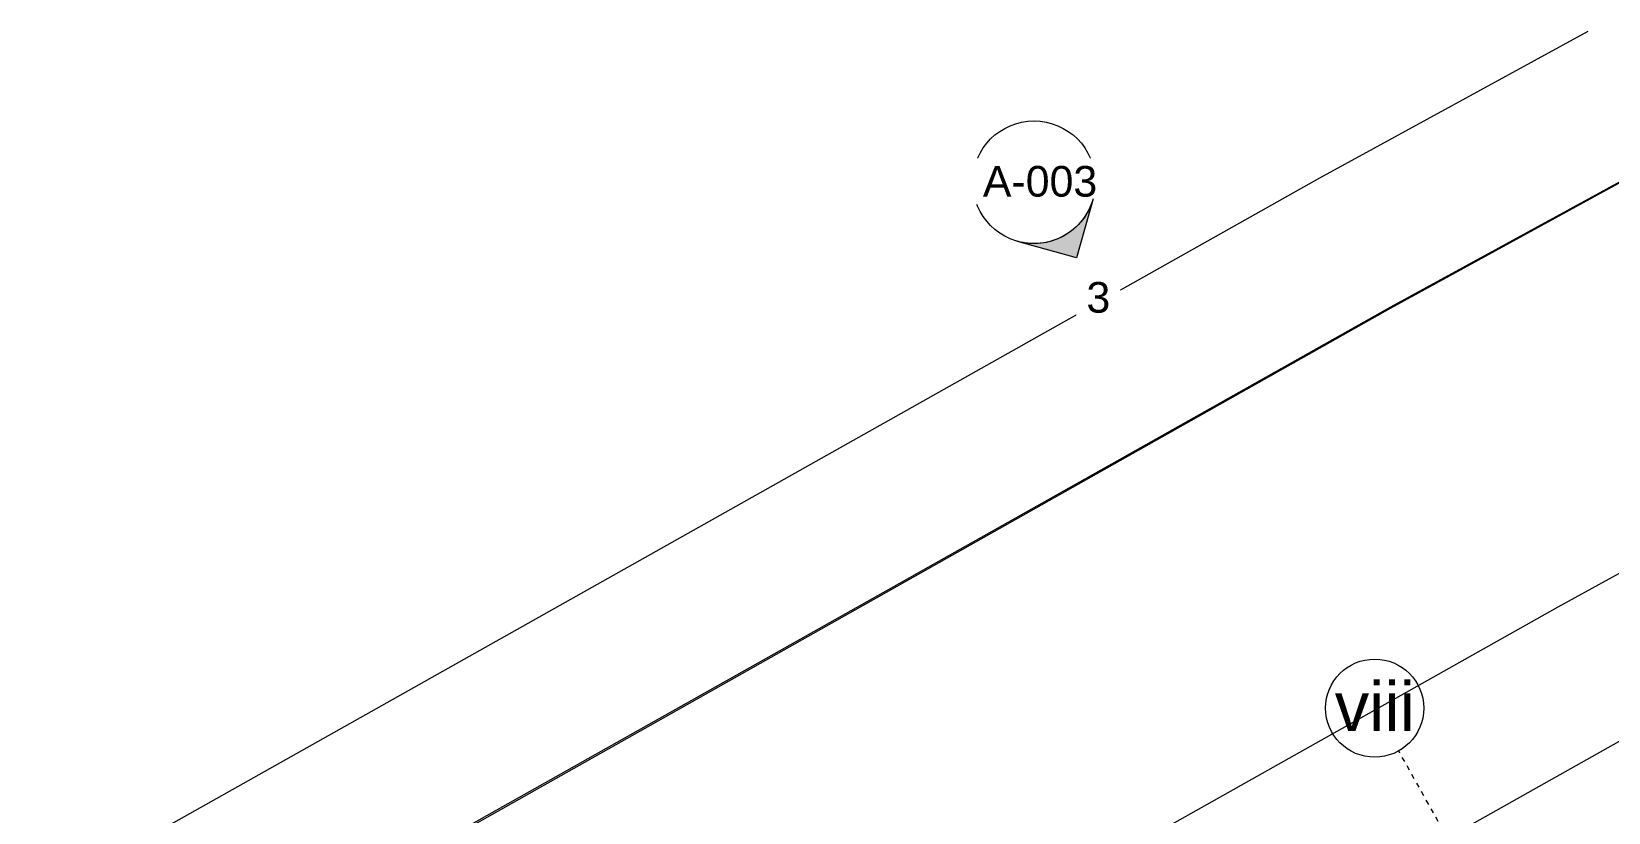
# Model space of a CAD drawing. Header units: metres. Extents: x -10 to 246, y 16 to 113.
# Drawn here: x -5.56 to 26.57, y 74.31 to 90.23 of the extents above; entities that cross this region are included whole.
import ezdxf

# ---------------------------------------------------------------- set-up
doc = ezdxf.new("R2010")
doc.units = ezdxf.units.M
doc.linetypes.add('LíneaDeRejilla', pattern=[0.021, 0.012, -0.003, 0.003, -0.003])
for name, color, linetype, lineweight in [('A-PISO', 51, 'Continuous', 9), ('A-TEXT-SIMB', 111, 'Continuous', 5), ('S-REJI', 1, 'Continuous', 5), ('S-REJI-IDEN', 1, 'Continuous', 5)]:
    doc.layers.add(name, color=color, linetype=linetype, lineweight=lineweight)
doc.styles.add('Arial_4', font='Arial.ttf', dxfattribs={"height": 0.625})
doc.styles.add('Arial_5', font='Arial.ttf', dxfattribs={"height": 1})

# ---------------------------------------------------------------- blocks, each defined once
blk = doc.blocks.new('Grid - 4mm-563819-Nivel 2')
at = {"layer": 'S-REJI-IDEN'}
blk.add_circle((0, 0), 0.004, dxfattribs=at)
blk = doc.blocks.new('Elevation - Flecha rellenada-118254-Nivel 2')
at = {"layer": 'A-TEXT-SIMB'}
blk.add_circle((0, 0), 0.005, dxfattribs=at)
blk = doc.blocks.new('Elevation - Flecha rellenada-117977-Nivel 2')
at = {"layer": 'A-TEXT-SIMB'}
h = blk.add_hatch(color=256, dxfattribs=at)
edge = h.paths.add_edge_path(flags=0)
edge.add_line((-0.00354, 0.00354), (0, 0.00707))
edge.add_line((0, 0.00707), (0.00354, 0.00354))
edge.add_arc((0, 0), 0.005, 45, 135)
for p, q in [((0, 0.00707), (-0.00354, 0.00354)), ((0, 0.00707), (-0.00354, 0.00354)), ((0.00354, 0.00354), (0, 0.00707)), ((0.00354, 0.00354), (0, 0.00707))]:
    blk.add_line(p, q, dxfattribs=at)
blk.add_arc((0, 0), 0.005, 45, 135, dxfattribs=at)
blk.add_arc((0, 0), 0.005, 45, 135, dxfattribs=at)

msp = doc.modelspace()

# ---------------------------------------------------------------- linework, layer by layer
at = {"layer": 'A-PISO'}
for p, q in [((26.143, 90.229), (20.68, 87.24)), ((32.423, 90.229), (22.117, 84.582)), ((22.136, 84.617), (32.394, 90.229)), ((46.98, 90.229), (25.532, 78.496)), ((20.68, 87.24), (-5.558, 72.474)), ((-5.558, 69.031), (22.136, 84.617)), ((22.117, 84.582), (-5.558, 68.981)), ((25.532, 78.496), (-2.224, 62.875)), ((26.988, 75.873), (-5.558, 57.556))]:
    msp.add_line(p, q, dxfattribs=at)
at = {"layer": 'S-REJI', "linetype": 'LíneaDeRejilla'}
msp.add_line((25.349, 70.112), (22.293, 75.564), dxfattribs=at)

# ---------------------------------------------------------------- block references
at = {"layer": 'A-TEXT-SIMB', "xscale": 249.9999999999999, "yscale": 249.9999999999999, "zscale": 249.9999999999999, "rotation": 29.28185002116716}
msp.add_blockref('Elevation - Flecha rellenada-118254-Nivel 2', (14.864, 87.156), dxfattribs=at)
at = {"layer": 'S-REJI-IDEN', "xscale": 249.9999999999999, "yscale": 249.9999999999999, "zscale": 249.9999999999999, "rotation": 29.27259030575711}
msp.add_blockref('Grid - 4mm-563819-Nivel 2', (21.804, 76.436), dxfattribs=at)

# ---------------------------------------------------------------- texts
at = {"layer": 'S-REJI-IDEN', "insert": (21.807, 76.967), "char_height": 1, "width": 1.94657, "attachment_point": 2, "line_spacing_factor": 0.941778, "style": 'Arial_5'}
msp.add_mtext('viii', dxfattribs=at)

# ---------------------------------------------------------------- next in the draw order: texts
at = {"layer": 'A-TEXT-SIMB', "insert": (14.987, 87.488), "char_height": 0.625, "width": 2.78529, "attachment_point": 2, "line_spacing_factor": 0.941778, "style": 'Arial_4', "bg_fill": 3, "box_fill_scale": 1.25, "bg_fill_color": 256, "bg_fill_true_color": 13158600, "bg_fill_transparency": 0}
msp.add_mtext('A-003', dxfattribs=at)

# ---------------------------------------------------------------- next in the draw order: block references
at = {"layer": 'A-TEXT-SIMB', "extrusion": (0, 0, -1), "xscale": 249.9999999999999, "yscale": 249.9999999999999, "zscale": 249.9999999999999, "rotation": 150.7181499788329}
msp.add_blockref('Elevation - Flecha rellenada-117977-Nivel 2', (-14.864, 87.156), dxfattribs=at)

# ---------------------------------------------------------------- next in the draw order: texts
at = {"layer": 'A-TEXT-SIMB', "insert": (16.175, 85.123), "char_height": 0.625, "width": 0.58154, "attachment_point": 2, "line_spacing_factor": 0.941778, "style": 'Arial_4', "bg_fill": 3, "box_fill_scale": 1.25, "bg_fill_color": 256, "bg_fill_true_color": 13158600, "bg_fill_transparency": 0}
msp.add_mtext('3', dxfattribs=at)

doc.saveas('drawing.dxf')
